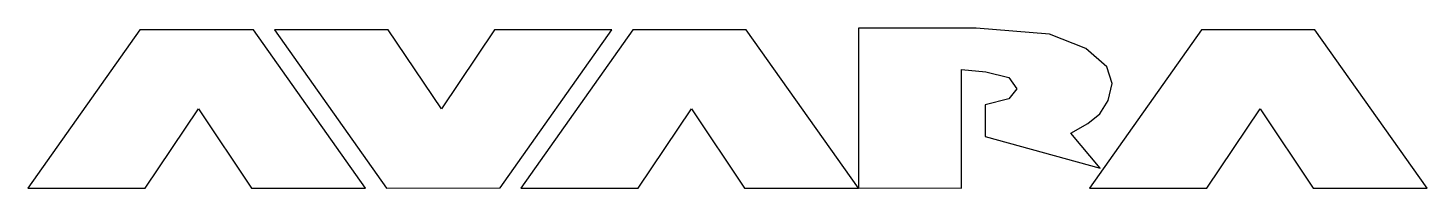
# Model space of a CAD drawing. Header units: metres. Extents: x -3.5 to 3.5, y -0.8 to 0.
import ezdxf

# ---------------------------------------------------------------- set-up
doc = ezdxf.new("R2010")
doc.units = ezdxf.units.M

msp = doc.modelspace()

# ---------------------------------------------------------------- linework, layer by layer
at = {"layer": 'NeoAvara'}
for points in [[(1.170361, -0.8, 0), (1.170361, -0.206992, 0), (1.292651, -0.219128, 0), (1.406851, -0.246918, 0), (1.44732, -0.30428, 0), (1.406874, -0.354183, 0), (1.288629, -0.384134, 0), (1.288629, -0.542164, 0), (1.864009, -0.700196, 0), (1.71735, -0.526361, 0), (1.803718, -0.477298, 0), (1.863136, -0.429236, 0), (1.904869, -0.361689, 0), (1.924319, -0.277709, 0), (1.89787, -0.194523, 0), (1.792838, -0.102198, 0), (1.611555, -0.030665, 0), (1.244347, 0, 0), (0.65622, -0.000506, 0), (0.65574, -0.799077, 0)], [(-2.940539, -0.009873, 0), (-3.5, -0.8, 0), (-2.913014, -0.8, 0), (-2.646911, -0.404925, 0), (-2.380808, -0.8, 0), (-1.811689, -0.8, 0), (-2.372346, -0.00985, 0)], [(-1.137901, -0.799977, 0), (-0.578441, -0.00985, 0), (-1.165427, -0.00985, 0), (-1.43153, -0.404925, 0), (-1.697632, -0.00985, 0), (-2.266751, -0.00985, 0), (-1.706095, -0.8, 0)], [(-0.474042, -0.009873, 0), (-1.033503, -0.8, 0), (-0.446517, -0.8, 0), (-0.180414, -0.404925, 0), (0.085689, -0.8, 0), (0.654808, -0.8, 0), (0.094152, -0.00985, 0)], [(2.37115, -0.009873, 0), (1.811689, -0.8, 0), (2.398675, -0.8, 0), (2.664778, -0.404925, 0), (2.930881, -0.8, 0), (3.5, -0.8, 0), (2.939343, -0.00985, 0)]]:
    msp.add_polyline3d(points, close=True, dxfattribs=at)

doc.saveas('drawing.dxf')
